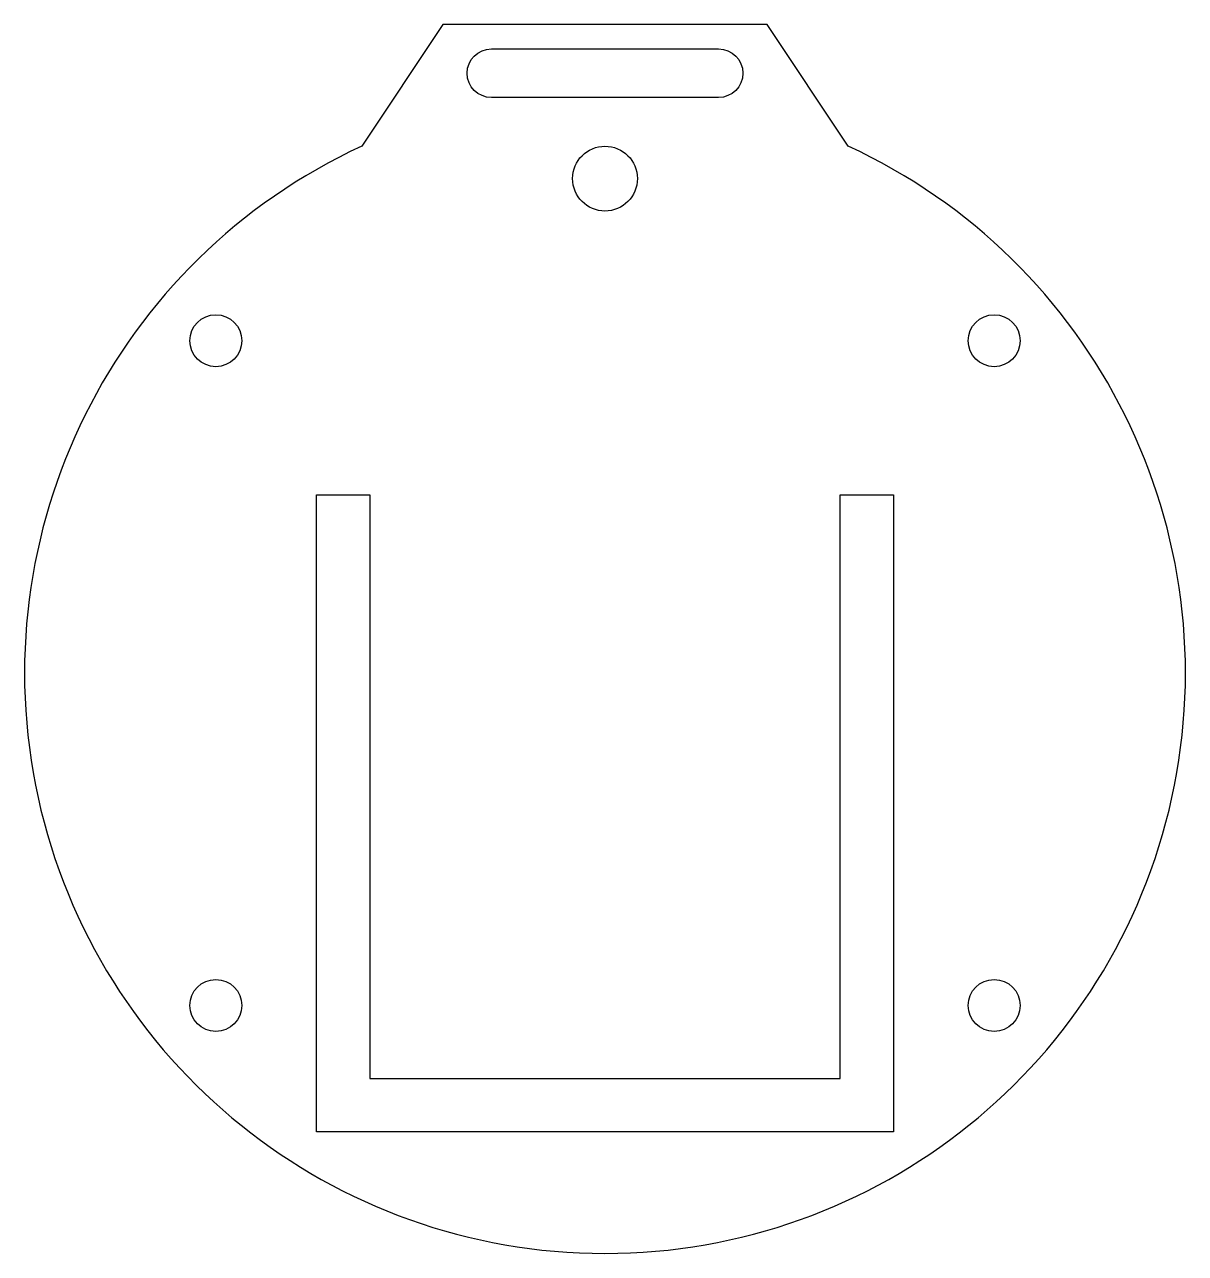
# Model space of a CAD drawing. Extents: x 12.2 to 83.8, y -35.8 to 40.
import ezdxf

# ---------------------------------------------------------------- set-up
doc = ezdxf.new("R2010")
doc.units = 0
doc.layers.get('0').update_dxf_attribs({"linetype": 'CONTINUOUS'})

msp = doc.modelspace()

# ---------------------------------------------------------------- linework, layer by layer
for points in [[(33, 32.5, 4.552995), (63, 32.5), (58, 40), (38, 40)], [(41, 35.5, -1), (41, 38.5), (55, 38.5, -1), (55, 35.5)]]:
    msp.add_lwpolyline(points, format="xyb", close=True)
msp.add_lwpolyline([(65.802, 11), (65.802, -28.302), (30.198, -28.302), (30.198, 11), (33.5, 11), (33.5, -25), (62.5, -25), (62.5, 11)], close=True)
for centre, radius in [((48, 30.5), 2), ((24, 20.5), 1.6), ((72, 20.5), 1.6), ((24, -20.5), 1.6), ((72, -20.5), 1.6)]:
    msp.add_circle(centre, radius)

doc.saveas('drawing.dxf')
